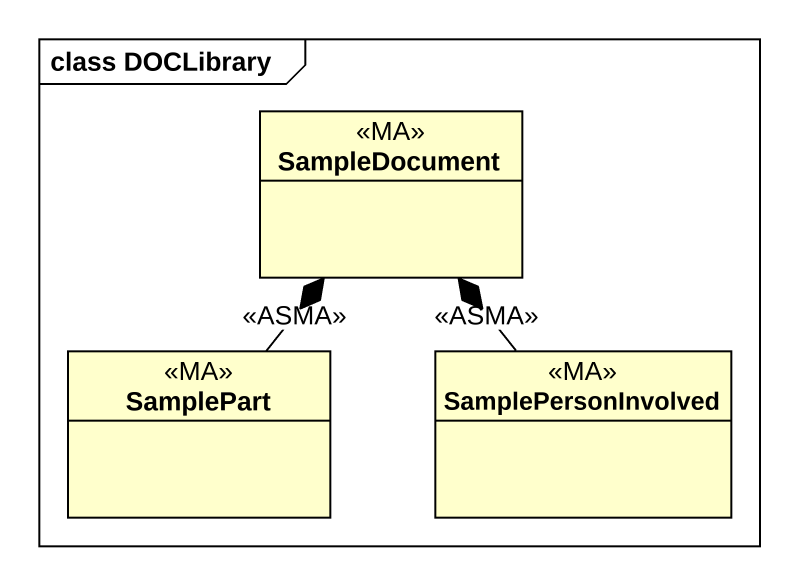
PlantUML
@startuml
mainframe class DOCLibrary
hide circle
hide empty members
class SampleDocument <<MA>>
class SamplePart <<MA>>
class SamplePersonInvolved <<MA>>
SamplePart -up-* SampleDocument : <<ASMA>>
SamplePersonInvolved -up-* SampleDocument : <<ASMA>>
@enduml
